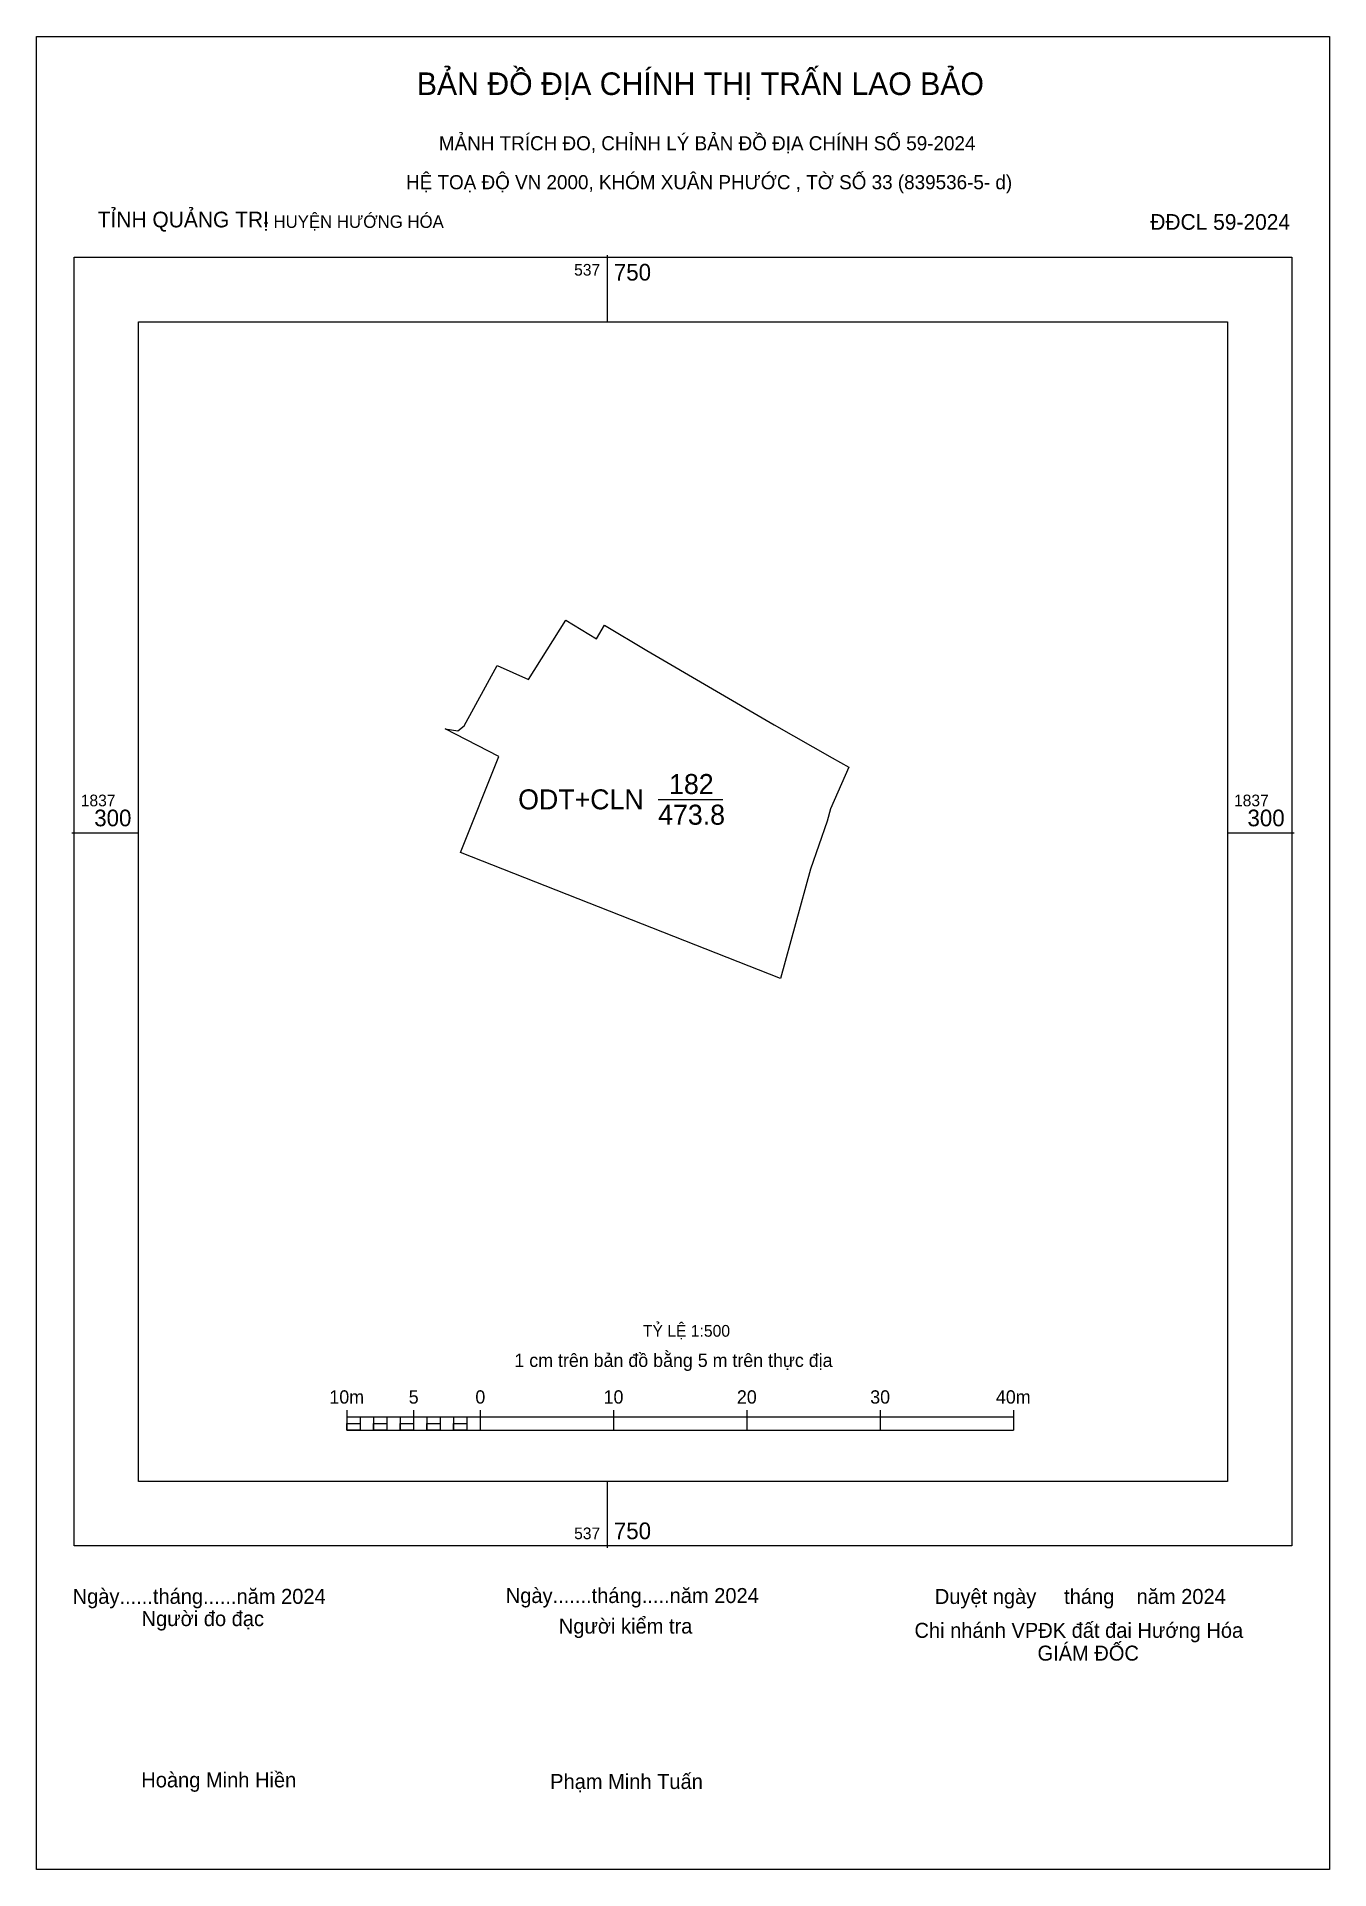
# Model space of a CAD drawing. Extents: x 537096 to 537804, y 1837132 to 1837360.
# Drawn here: x 537707.2 to 537804.2, y 1837222.3 to 1837359.7 of the extents above; entities outside this region: 1.
import ezdxf

# ---------------------------------------------------------------- set-up
doc = ezdxf.new("R2010")
doc.units = 0
for name, color, linetype in [('Level 1', 7, 'Continuous'), ('Level 10', 7, 'Continuous'), ('Level 13', 7, 'Continuous'), ('Level 6', 7, 'Continuous'), ('Level 62', 7, 'Continuous'), ('Level 63', 7, 'Continuous')]:
    doc.layers.add(name, color=color, linetype=linetype)

msp = doc.modelspace()

# ---------------------------------------------------------------- linework, layer by layer
at = {"layer": 'Level 1'}
msp.add_lwpolyline([(537707.2, 1837359.74), (537804.17, 1837359.74), (537804.17, 1837222.25), (537707.2, 1837222.25)], close=True, dxfattribs=at)
at = {"layer": 'Level 10'}
msp.add_line((537753.82, 1837302.52), (537758.68, 1837302.52), dxfattribs=at)
msp.add_lwpolyline([(537752.97, 1837313.68), (537762.53, 1837308.11), (537766.88, 1837305.64), (537768.13, 1837304.93), (537766.75, 1837301.82), (537766.5, 1837300.89), (537765.25, 1837297.29), (537763, 1837289.07), (537739, 1837298.53), (537741.86, 1837305.73), (537737.85, 1837307.81), (537738.79, 1837307.65), (537739.26, 1837308.03), (537741.74, 1837312.55), (537744.09, 1837311.51), (537746.9, 1837315.97), (537749.2, 1837314.57), (537749.79, 1837315.59)], close=True, dxfattribs=at)
at = {"layer": 'Level 62'}
msp.add_lwpolyline([(537714.85, 1837338.35), (537796.52, 1837338.35), (537796.52, 1837251.36), (537714.85, 1837251.36)], close=True, dxfattribs=at)
at = {"layer": 'Level 63'}
for p, q in [((537750, 1837343.35), (537750, 1837338.35)), ((537709.85, 1837300), (537714.85, 1837300)), ((537796.52, 1837300), (537801.52, 1837300)), ((537730.47, 1837256.69), (537730.47, 1837255.19)), ((537735.47, 1837256.69), (537735.47, 1837255.19)), ((537740.47, 1837256.69), (537740.47, 1837255.19)), ((537750.47, 1837256.69), (537750.47, 1837255.19)), ((537760.47, 1837256.69), (537760.47, 1837255.19)), ((537770.47, 1837256.69), (537770.47, 1837255.19)), ((537780.47, 1837256.69), (537780.47, 1837255.19)), ((537730.47, 1837256.19), (537780.47, 1837256.19)), ((537730.47, 1837255.19), (537780.47, 1837255.19)), ((537731.47, 1837256.19), (537731.47, 1837255.19)), ((537732.47, 1837256.19), (537732.47, 1837255.19)), ((537733.47, 1837256.19), (537733.47, 1837255.19)), ((537734.47, 1837256.19), (537734.47, 1837255.19)), ((537735.47, 1837256.19), (537735.47, 1837255.19)), ((537736.47, 1837256.19), (537736.47, 1837255.19)), ((537737.47, 1837256.19), (537737.47, 1837255.19)), ((537738.47, 1837256.19), (537738.47, 1837255.19)), ((537739.47, 1837256.19), (537739.47, 1837255.19)), ((537740.47, 1837256.19), (537740.47, 1837255.19)), ((537750, 1837251.36), (537750, 1837246.36))]:
    msp.add_line(p, q, dxfattribs=at)
for points in [[(537710.01, 1837343.19), (537801.36, 1837343.19), (537801.36, 1837246.52), (537710.01, 1837246.52)], [(537730.47, 1837255.69), (537731.47, 1837255.69), (537731.47, 1837255.19), (537730.47, 1837255.19)], [(537730.47, 1837255.69), (537731.47, 1837255.69), (537731.47, 1837255.19), (537730.47, 1837255.19)], [(537732.47, 1837255.69), (537733.47, 1837255.69), (537733.47, 1837255.19), (537732.47, 1837255.19)], [(537734.47, 1837255.69), (537735.47, 1837255.69), (537735.47, 1837255.19), (537734.47, 1837255.19)], [(537736.47, 1837255.69), (537737.47, 1837255.69), (537737.47, 1837255.19), (537736.47, 1837255.19)], [(537738.47, 1837255.69), (537739.47, 1837255.69), (537739.47, 1837255.19), (537738.47, 1837255.19)]]:
    msp.add_lwpolyline(points, close=True, dxfattribs=at)

# ---------------------------------------------------------------- texts
at = {"layer": 'Level 1'}
for s, height, p in [('BẢN ĐỒ ĐỊA CHÍNH THỊ TRẤN LAO BẢO', 1.694, (537735.72, 1837355.36)), (' MẢNH TRÍCH ĐO, CHỈNH LÝ BẢN ĐỒ ĐỊA CHÍNH SỐ 59-2024', 1.058, (537736.98, 1837351.21)), ('TỈNH QUẢNG TRỊ', 1.176, (537711.78, 1837345.43)), (' - HUYỆN HƯỚNG HÓA', 0.9405, (537723.85, 1837345.39)), (' ĐĐCL 59-2024', 1.176, (537790.3, 1837345.25)), ('Ngày......tháng......năm 2024', 1.125, (537709.9, 1837242.17)), ('Ngày.......tháng.....năm 2024', 1.125, (537742.39, 1837242.23)), ('  Duyệt ngày     tháng    năm 2024', 1.125, (537773.74, 1837242.16)), ('Người đo đạc', 1.125, (537715.07, 1837240.5)), ('Người kiểm tra', 1.125, (537746.37, 1837239.94)), ('Chi nhánh VPĐK đất đai Hướng Hóa', 1.125, (537773.05, 1837239.62)), ('GIÁM ĐỐC', 1.125, (537782.28, 1837237.91)), ('Hoàng Minh Hiền', 1.125, (537715.05, 1837228.4)), ('Phạm Minh Tuấn', 1.125, (537745.72, 1837228.28))]:
    msp.add_text(s, height=height, dxfattribs=at).set_placement(p)
at = {"layer": 'Level 13'}
for s, p in [('ODT+CLN', (537743.32, 1837301.77)), ('182', (537754.64, 1837302.92)), ('473.8', (537753.82, 1837300.62))]:
    msp.add_text(s, height=1.5, dxfattribs=at).set_placement(p)
at = {"layer": 'Level 6'}
for s, height, p in [(' HỆ TOẠ ĐỘ VN 2000, KHÓM XUÂN PHƯỚC , TỜ SỐ 33 (839536-5- d)', 1.058, (537734.52, 1837348.29)), ('TỶ LỆ 1:500', 0.879, (537752.68, 1837262.21))]:
    msp.add_text(s, height=height, dxfattribs=at).set_placement(p)
at = {"layer": 'Level 63'}
for s, height, p in [('537', 0.875, (537747.52, 1837341.81)), ('750', 1.25, (537750.5, 1837341.44)), ('1837', 0.875, (537710.51, 1837302)), ('1837', 0.875, (537797.02, 1837302)), ('300', 1.25, (537711.52, 1837300.5)), ('300', 1.25, (537798.03, 1837300.5)), ('1 cm trên bản đồ bằng 5 m trên thực địa', 1, (537743.04, 1837259.94)), ('10m', 1, (537729.16, 1837257.19)), ('5', 1, (537735.11, 1837257.19)), ('0', 1, (537740.11, 1837257.19)), ('10', 1, (537749.73, 1837257.19)), ('20', 1, (537759.73, 1837257.19)), ('30', 1, (537769.73, 1837257.19)), ('40m', 1, (537779.16, 1837257.19)), ('750', 1.25, (537750.5, 1837247.02)), ('537', 0.875, (537747.52, 1837247.02)), ('Tê sè 33 (839536-5-     )', 3.75, (537095.95, 1837132.78))]:
    msp.add_text(s, height=height, dxfattribs=at).set_placement(p)

doc.saveas('drawing.dxf')
